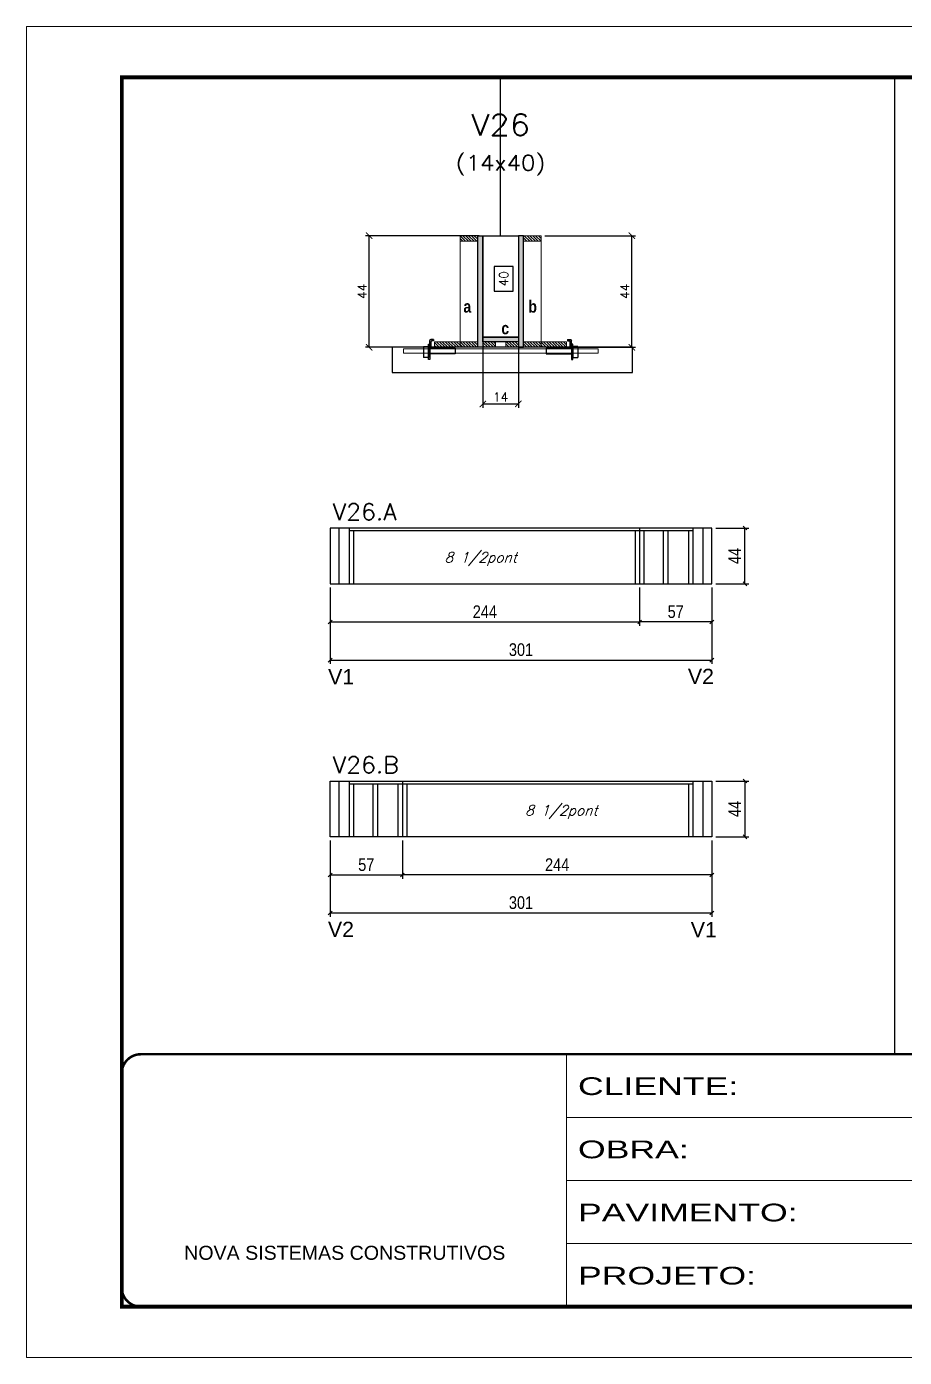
# Model space of a CAD drawing. Extents: x 137137 to 143418, y 10464 to 34486.
# Drawn here: x 141906 to 142598, y 29990 to 31040 of the extents above; entities that cross this region are included whole.
import ezdxf
from ezdxf.enums import TextEntityAlignment as Align

# ---------------------------------------------------------------- set-up
doc = ezdxf.new("R2010")
doc.units = 0
for name, pattern in [('CONTINUO', [0]), ('DASHED', [0.75, 0.5, -0.25]), ('HIDDEN', [0.375, 0.25, -0.125])]:
    doc.linetypes.add(name, pattern=pattern)
for name, color, linetype in [('5', 5, 'Continuous'), ('barrote', 251, 'Continuous'), ('COTA', 241, 'Continuous'), ('Cota Seção (2x)', 4, 'Continuous'), ('detalhes', 4, 'Continuous'), ('Painéis', 200, 'Continuous'), ('presilha', 1, 'Continuous'), ('SARR_2.2x7', 40, 'Continuous'), ('SARR_3.5x7', 81, 'Continuous'), ('texto', 7, 'Continuous'), ('Texto de Titulo', 7, 'Continuous'), ('Texto Qtd Sarr', 242, 'Continuous')]:
    doc.layers.add(name, color=color, linetype=linetype)
for name, color, linetype, lineweight in [('CONCRETO', 251, 'Continuous', 25), ('Folhas', 255, 'Continuous', 9), ('Hachura', 251, 'Continuous', 9), ('Madeira', 126, 'Continuous', 18), ('SARRAFO DE PRESSAO', 251, 'DASHED', 9), ('SCO-___-LAJ', 2, 'Continuous', 0), ('Texto Seção', 7, 'Continuous', 15)]:
    doc.layers.add(name, color=color, linetype=linetype, lineweight=lineweight)
doc.styles.add('ARIAL', font='arial.ttf')
doc.styles.add('COTA TECNICA', font='techl___.ttf', dxfattribs={"height": 10})
doc.styles.add('REGUA-120', font='ROMANS.shx', dxfattribs={"height": 15})
doc.styles.add('Romans', font='romans.shx')
doc.styles.get("Standard").update_dxf_attribs({"font": 'arial.ttf'})
doc.styles.add('TECNICA', font='techb___.ttf', dxfattribs={"height": 10})
doc.styles.add('Tecnologia', font='')
doc.styles.get('Tecnologia').set_extended_font_data('Forgotten Futurist')
doc.dimstyles.new('Cota Seção (2x)', dxfattribs={"dimtxt": 7, "dimasz": 5, "dimexe": 3, "dimexo": 3, "dimgap": 2, "dimtad": 3, "dimdec": 1, "dimlfac": 0.5, "dimzin": 12, "dimdsep": 46, "dimtxsty": 'Romans', "dimblk": 'ARCHTICK', "dimcen": 0, "dimclrd": 4, "dimclre": 4, "dimclrt": 1, "dimadec": 1, "dimazin": 3, "dimtfac": 1, "dimtdec": 1, "dimtmove": 0, "dimatfit": 3, "dimldrblk": 'OBLIQUE', "dimfxl": 1, "dimtolj": 1, "dimtzin": 12, "dimarcsym": 0})
doc.dimstyles.new('Cota Seção interna', dxfattribs={"dimtxt": 7, "dimasz": 6, "dimexe": 0.18, "dimexo": 2, "dimgap": -4, "dimtad": 3, "dimdec": 1, "dimlfac": 0.5, "dimzin": 12, "dimdsep": 46, "dimtxsty": 'Romans', "dimblk": 'ARCHTICK', "dimcen": 0.09, "dimse1": 1, "dimse2": 1, "dimsd1": 1, "dimsd2": 1, "dimclrd": 180, "dimclre": 5, "dimclrt": 1, "dimadec": 0, "dimazin": 3, "dimtfac": 1, "dimtdec": 1, "dimtofl": 0, "dimtmove": 0, "dimatfit": 3, "dimldrblk": 'ARCHTICK', "dimfxl": 1, "dimtolj": 1, "dimtzin": 0, "dimarcsym": 0})
doc.dimstyles.new('PAINEL', dxfattribs={"dimtxt": 10, "dimasz": 3, "dimexe": 3, "dimexo": 3, "dimgap": 3, "dimtad": 1, "dimdec": 1, "dimzin": 12, "dimdsep": 46, "dimtxsty": 'COTA TECNICA', "dimblk1": 'OBLIQUE', "dimblk2": 'OBLIQUE', "dimsah": 1, "dimcen": 0.9, "dimclrd": 4, "dimclre": 4, "dimclrt": 240, "dimadec": 1, "dimazin": 3, "dimtfac": 1, "dimtdec": 1, "dimtmove": 0, "dimatfit": 3, "dimfxl": 1, "dimtolj": 1, "dimtzin": 12, "dimarcsym": 0})
pattern_1 = [(315, (165212.1297, 22557.407), (1.12253202, 1.12253202), [])]
pattern_2 = [(315, (165222.1297, 22557.407), (1.12253202, 1.12253202), [])]

# ---------------------------------------------------------------- blocks, each defined once
blk = doc.blocks.new('_Oblique')
at = {"color": 0, "linetype": 'ByBlock', "lineweight": -2}
blk.add_line((-0.5, -0.5), (0.5, 0.5), dxfattribs=at)
blk = doc.blocks.new('*D674')
at = {"layer": 'COTA', "color": 4, "linetype": 'ByBlock', "lineweight": -2, "transparency": 16777216}
for p, q in [((142145.1, 30597.4), (142145.1, 30537.2)), ((142446.1, 30597.4), (142446.1, 30537.2)), ((142145.1, 30540.2), (142446.1, 30540.2))]:
    blk.add_line(p, q, dxfattribs=at)
at = {"layer": 'Defpoints', "color": 0, "linetype": 'ByBlock', "transparency": 16777216}
for p in [(142145.1, 30600.4), (142446.1, 30600.4), (142446.1, 30540.2)]:
    blk.add_point(p, dxfattribs=at)
at = {"layer": 'COTA', "color": 4, "linetype": 'ByBlock', "lineweight": -2, "transparency": 16777216, "xscale": 3, "yscale": 3, "zscale": 3, "rotation": 180}
blk.add_blockref('_Oblique', (142145.1, 30540.2), dxfattribs=at)
at = {"layer": 'COTA', "color": 4, "linetype": 'ByBlock', "lineweight": -2, "transparency": 16777216, "xscale": 3, "yscale": 3, "zscale": 3}
blk.add_blockref('_Oblique', (142446.1, 30540.2), dxfattribs=at)
at = {"layer": 'COTA', "color": 240, "linetype": 'ByBlock', "transparency": 16777216, "insert": (142295.6, 30548.4), "char_height": 10, "attachment_point": 5, "style": 'COTA TECNICA'}
blk.add_mtext('\\A1;301', dxfattribs=at)
blk = doc.blocks.new('*D675')
at = {"layer": 'COTA', "color": 4, "linetype": 'ByBlock', "lineweight": -2, "transparency": 16777216}
for p, q in [((142145.1, 30597.4), (142145.1, 30567.3)), ((142389.1, 30597.4), (142389.1, 30567.3)), ((142145.1, 30570.3), (142389.1, 30570.3))]:
    blk.add_line(p, q, dxfattribs=at)
at = {"layer": 'Defpoints', "color": 0, "linetype": 'ByBlock', "transparency": 16777216}
for p in [(142145.1, 30600.4), (142389.1, 30600.4), (142389.1, 30570.3)]:
    blk.add_point(p, dxfattribs=at)
at = {"layer": 'COTA', "color": 4, "linetype": 'ByBlock', "lineweight": -2, "transparency": 16777216, "xscale": 3, "yscale": 3, "zscale": 3, "rotation": 180}
blk.add_blockref('_Oblique', (142145.1, 30570.3), dxfattribs=at)
at = {"layer": 'COTA', "color": 4, "linetype": 'ByBlock', "lineweight": -2, "transparency": 16777216, "xscale": 3, "yscale": 3, "zscale": 3}
blk.add_blockref('_Oblique', (142389.1, 30570.3), dxfattribs=at)
at = {"layer": 'COTA', "color": 240, "linetype": 'ByBlock', "transparency": 16777216, "insert": (142267.1, 30578.4), "char_height": 10, "attachment_point": 5, "style": 'COTA TECNICA'}
blk.add_mtext('\\A1;244', dxfattribs=at)
blk = doc.blocks.new('*D676')
at = {"layer": 'COTA', "color": 4, "linetype": 'ByBlock', "lineweight": -2, "transparency": 16777216}
for p, q in [((142389.1, 30597.4), (142389.1, 30567.3)), ((142446.1, 30597.4), (142446.1, 30567.3)), ((142446.1, 30570.3), (142389.1, 30570.3))]:
    blk.add_line(p, q, dxfattribs=at)
at = {"layer": 'Defpoints', "color": 0, "linetype": 'ByBlock', "transparency": 16777216}
for p in [(142389.1, 30600.4), (142446.1, 30600.4), (142389.1, 30570.3)]:
    blk.add_point(p, dxfattribs=at)
at = {"layer": 'COTA', "color": 4, "linetype": 'ByBlock', "lineweight": -2, "transparency": 16777216, "xscale": 3, "yscale": 3, "zscale": 3, "rotation": 180}
blk.add_blockref('_Oblique', (142389.1, 30570.3), dxfattribs=at)
at = {"layer": 'COTA', "color": 4, "linetype": 'ByBlock', "lineweight": -2, "transparency": 16777216, "xscale": 3, "yscale": 3, "zscale": 3}
blk.add_blockref('_Oblique', (142446.1, 30570.3), dxfattribs=at)
at = {"layer": 'COTA', "color": 240, "linetype": 'ByBlock', "transparency": 16777216, "insert": (142417.6, 30578.4), "char_height": 10, "attachment_point": 5, "style": 'COTA TECNICA'}
blk.add_mtext('\\A1;57', dxfattribs=at)
blk = doc.blocks.new('*D677')
at = {"layer": 'COTA', "color": 4, "linetype": 'ByBlock', "lineweight": -2, "transparency": 16777216}
for p, q in [((142449.1, 30644.4), (142475.2, 30644.4)), ((142472.2, 30600.4), (142472.2, 30644.4)), ((142449.1, 30600.4), (142475.2, 30600.4))]:
    blk.add_line(p, q, dxfattribs=at)
at = {"layer": 'Defpoints', "color": 0, "linetype": 'ByBlock', "transparency": 16777216}
for p in [(142446.1, 30644.4), (142472.2, 30644.4), (142446.1, 30600.4)]:
    blk.add_point(p, dxfattribs=at)
at = {"layer": 'COTA', "color": 4, "linetype": 'ByBlock', "lineweight": -2, "transparency": 16777216, "xscale": 3, "yscale": 3, "zscale": 3}
for p, rotation in [((142472.2, 30644.4), 90), ((142472.2, 30600.4), 270)]:
    blk.add_blockref('_Oblique', p, dxfattribs=dict(at, rotation=rotation))
at = {"layer": 'COTA', "color": 240, "linetype": 'ByBlock', "transparency": 16777216, "insert": (142464.1, 30622.4), "char_height": 10, "attachment_point": 5, "rotation": 90, "style": 'COTA TECNICA'}
blk.add_mtext('\\A1;44', dxfattribs=at)
blk = doc.blocks.new('*D678')
at = {"layer": 'COTA', "color": 4, "linetype": 'ByBlock', "lineweight": -2, "transparency": 16777216}
for p, q in [((142145.1, 30397.8), (142145.1, 30337.6)), ((142446.1, 30397.8), (142446.1, 30337.6)), ((142446.1, 30340.6), (142145.1, 30340.6))]:
    blk.add_line(p, q, dxfattribs=at)
at = {"layer": 'Defpoints', "color": 0, "linetype": 'ByBlock', "transparency": 16777216}
for p in [(142145.1, 30400.8), (142446.1, 30400.8), (142145.1, 30340.6)]:
    blk.add_point(p, dxfattribs=at)
at = {"layer": 'COTA', "color": 4, "linetype": 'ByBlock', "lineweight": -2, "transparency": 16777216, "xscale": 3, "yscale": 3, "zscale": 3, "rotation": 180}
blk.add_blockref('_Oblique', (142145.1, 30340.6), dxfattribs=at)
at = {"layer": 'COTA', "color": 4, "linetype": 'ByBlock', "lineweight": -2, "transparency": 16777216, "xscale": 3, "yscale": 3, "zscale": 3}
blk.add_blockref('_Oblique', (142446.1, 30340.6), dxfattribs=at)
at = {"layer": 'COTA', "color": 240, "linetype": 'ByBlock', "transparency": 16777216, "insert": (142295.6, 30348.8), "char_height": 10, "attachment_point": 5, "style": 'COTA TECNICA'}
blk.add_mtext('\\A1;301', dxfattribs=at)
blk = doc.blocks.new('*D679')
at = {"layer": 'COTA', "color": 4, "linetype": 'ByBlock', "lineweight": -2, "transparency": 16777216}
for p, q in [((142202.1, 30397.8), (142202.1, 30367.7)), ((142446.1, 30397.8), (142446.1, 30367.7)), ((142446.1, 30370.7), (142202.1, 30370.7))]:
    blk.add_line(p, q, dxfattribs=at)
at = {"layer": 'Defpoints', "color": 0, "linetype": 'ByBlock', "transparency": 16777216}
for p in [(142202.1, 30400.8), (142446.1, 30400.8), (142202.1, 30370.7)]:
    blk.add_point(p, dxfattribs=at)
at = {"layer": 'COTA', "color": 4, "linetype": 'ByBlock', "lineweight": -2, "transparency": 16777216, "xscale": 3, "yscale": 3, "zscale": 3, "rotation": 180}
blk.add_blockref('_Oblique', (142202.1, 30370.7), dxfattribs=at)
at = {"layer": 'COTA', "color": 4, "linetype": 'ByBlock', "lineweight": -2, "transparency": 16777216, "xscale": 3, "yscale": 3, "zscale": 3}
blk.add_blockref('_Oblique', (142446.1, 30370.7), dxfattribs=at)
at = {"layer": 'COTA', "color": 240, "linetype": 'ByBlock', "transparency": 16777216, "insert": (142324.1, 30378.8), "char_height": 10, "attachment_point": 5, "style": 'COTA TECNICA'}
blk.add_mtext('\\A1;244', dxfattribs=at)
blk = doc.blocks.new('*D680')
at = {"layer": 'COTA', "color": 4, "linetype": 'ByBlock', "lineweight": -2, "transparency": 16777216}
for p, q in [((142145.1, 30397.8), (142145.1, 30367.7)), ((142202.1, 30397.8), (142202.1, 30367.7)), ((142145.1, 30370.7), (142202.1, 30370.7))]:
    blk.add_line(p, q, dxfattribs=at)
at = {"layer": 'Defpoints', "color": 0, "linetype": 'ByBlock', "transparency": 16777216}
for p in [(142145.1, 30400.8), (142202.1, 30400.8), (142202.1, 30370.7)]:
    blk.add_point(p, dxfattribs=at)
at = {"layer": 'COTA', "color": 4, "linetype": 'ByBlock', "lineweight": -2, "transparency": 16777216, "xscale": 3, "yscale": 3, "zscale": 3, "rotation": 180}
blk.add_blockref('_Oblique', (142145.1, 30370.7), dxfattribs=at)
at = {"layer": 'COTA', "color": 4, "linetype": 'ByBlock', "lineweight": -2, "transparency": 16777216, "xscale": 3, "yscale": 3, "zscale": 3}
blk.add_blockref('_Oblique', (142202.1, 30370.7), dxfattribs=at)
at = {"layer": 'COTA', "color": 240, "linetype": 'ByBlock', "transparency": 16777216, "insert": (142173.6, 30378.8), "char_height": 10, "attachment_point": 5, "style": 'COTA TECNICA'}
blk.add_mtext('\\A1;57', dxfattribs=at)
blk = doc.blocks.new('*D681')
at = {"layer": 'COTA', "color": 4, "linetype": 'ByBlock', "lineweight": -2, "transparency": 16777216}
for p, q in [((142449.1, 30444.8), (142475.2, 30444.8)), ((142472.2, 30444.8), (142472.2, 30400.8)), ((142449.1, 30400.8), (142475.2, 30400.8))]:
    blk.add_line(p, q, dxfattribs=at)
at = {"layer": 'Defpoints', "color": 0, "linetype": 'ByBlock', "transparency": 16777216}
for p in [(142446.1, 30444.8), (142446.1, 30400.8), (142472.2, 30400.8)]:
    blk.add_point(p, dxfattribs=at)
at = {"layer": 'COTA', "color": 4, "linetype": 'ByBlock', "lineweight": -2, "transparency": 16777216, "xscale": 3, "yscale": 3, "zscale": 3}
for p, rotation in [((142472.2, 30444.8), 90), ((142472.2, 30400.8), 270)]:
    blk.add_blockref('_Oblique', p, dxfattribs=dict(at, rotation=rotation))
at = {"layer": 'COTA', "color": 240, "linetype": 'ByBlock', "transparency": 16777216, "insert": (142464.1, 30422.8), "char_height": 10, "attachment_point": 5, "rotation": 90, "style": 'COTA TECNICA'}
blk.add_mtext('\\A1;44', dxfattribs=at)
blk = doc.blocks.new('_ArchTick')
at = {"color": 0, "linetype": 'ByBlock', "const_width": 0.15}
blk.add_lwpolyline([(-0.5, -0.5), (0.5, 0.5)], dxfattribs=at)
blk = doc.blocks.new('*D171')
at = {"layer": 'COTA', "color": 4, "lineweight": -2, "transparency": 16777216}
for p, q in [((142262.5, 30875.1), (142172.9, 30875.1)), ((142175.9, 30787.1), (142175.9, 30875.1)), ((142224.5, 30787.1), (142172.9, 30787.1))]:
    blk.add_line(p, q, dxfattribs=at)
at = {"layer": 'Defpoints', "color": 0, "transparency": 16777216}
for p in [(142175.9, 30875.1), (142265.5, 30875.1), (142227.5, 30787.1)]:
    blk.add_point(p, dxfattribs=at)
at = {"layer": 'COTA', "color": 4, "lineweight": -2, "transparency": 16777216, "xscale": 5, "yscale": 5, "zscale": 5}
for p, rotation in [((142175.9, 30875.1), 90), ((142175.9, 30787.1), 270)]:
    blk.add_blockref('_ArchTick', p, dxfattribs=dict(at, rotation=rotation))
at = {"layer": 'COTA', "color": 1, "transparency": 16777216, "insert": (142170.4, 30831.1), "char_height": 7, "attachment_point": 5, "rotation": 90, "style": 'Romans'}
blk.add_mtext('\\A1;44', dxfattribs=at)
blk = doc.blocks.new('*D172')
at = {"layer": 'COTA', "color": 4, "lineweight": -2, "transparency": 16777216}
for p, q in [((142314.5, 30875.1), (142386, 30875.1)), ((142383, 30787.1), (142383, 30875.1)), ((142334.5, 30787.1), (142386, 30787.1))]:
    blk.add_line(p, q, dxfattribs=at)
at = {"layer": 'Defpoints', "color": 0, "transparency": 16777216}
for p in [(142311.5, 30875.1), (142383, 30875.1), (142331.5, 30787.1)]:
    blk.add_point(p, dxfattribs=at)
at = {"layer": 'COTA', "color": 4, "lineweight": -2, "transparency": 16777216, "xscale": 5, "yscale": 5, "zscale": 5}
for p, rotation in [((142383, 30875.1), 90), ((142383, 30787.1), 270)]:
    blk.add_blockref('_ArchTick', p, dxfattribs=dict(at, rotation=rotation))
at = {"layer": 'COTA', "color": 1, "transparency": 16777216, "insert": (142377.5, 30831.1), "char_height": 7, "attachment_point": 5, "rotation": 90, "style": 'Romans'}
blk.add_mtext('\\A1;44', dxfattribs=at)
blk = doc.blocks.new('*D173')
at = {"layer": 'Cota Seção (2x)', "color": 180, "lineweight": -2, "transparency": 16777216}
for p, q in [((142289.5, 30850.7), (142274.5, 30850.7)), ((142274.5, 30850.7), (142274.5, 30831.4)), ((142289.5, 30831.4), (142289.5, 30850.7)), ((142274.5, 30831.4), (142289.5, 30831.4))]:
    blk.add_line(p, q, dxfattribs=at)
at = {"layer": 'Defpoints', "color": 0, "transparency": 16777216}
for p in [(142293.5, 30875.1), (142293.5, 30875.1), (142293.5, 30795.1)]:
    blk.add_point(p, dxfattribs=at)
at = {"layer": 'Cota Seção (2x)', "color": 1, "transparency": 16777216, "insert": (142282, 30841.1), "char_height": 7, "attachment_point": 5, "rotation": 90, "style": 'Romans'}
blk.add_mtext('\\A1;40', dxfattribs=at)
blk = doc.blocks.new('titulo1')
at = {"layer": 'Defpoints', "color": 252, "linetype": 'HIDDEN', "ltscale": 2}
blk.add_line((0, 0), (0, 125), dxfattribs=at)
at = {"layer": 'Defpoints', "style": 'Romans', "oblique": 15}
blk.add_attdef('FOLHA', text='', height=10, dxfattribs=at).set_placement((0, 15.6), align=Align.MIDDLE_CENTER)
at = {"layer": 'Texto Qtd Sarr', "color": 3, "style": 'Romans', "oblique": 15}
for tag, height, p in [('TITULO', 17, (0, 71.4)), ('SEÇÃO', 12, (0, 41.5))]:
    blk.add_attdef(tag, text='', height=height, dxfattribs=at).set_placement(p, align=Align.MIDDLE_CENTER)
blk = doc.blocks.new('PRESILHA METÁLICA 1')
at = {"layer": 'presilha'}
for p, q in [((7.5, 10.6), (7.5, 19.9)), ((12, 21), (8.6, 21)), ((9, 11.6), (9, 18.9)), ((12, 19.5), (9.6, 19.5)), ((12, 21), (12, 19.5)), ((0, 13), (6, 13)), ((0, 13), (0, 0)), ((6, 0), (0, 0)), ((6, 15.5), (7.5, 15.5)), ((6, -2.5), (6, 15.5)), ((6, 13), (6, 0)), ((7.5, 15.5), (7.5, -2.5)), ((37.5, 4.1), (7.5, 4.1)), ((37.5, 11), (9.6, 11)), ((37.5, 11), (37.5, 4.1)), ((7.5, -2.5), (6, -2.5))]:
    blk.add_line(p, q, dxfattribs=at)
for centre, radius, start, end in [((8.6, 19.9), 1.14, 90, 180), ((9.6, 18.9), 0.57, 90, 180), ((9.6, 11.6), 0.57, 180, 270)]:
    blk.add_arc(centre, radius, start, end, dxfattribs=at)
blk = doc.blocks.new('*D174')
at = {"layer": 'COTA', "color": 4, "lineweight": -2, "transparency": 16777216}
for p, q in [((142265.5, 30788.5), (142265.5, 30739.3)), ((142293.5, 30788.5), (142293.5, 30739.3)), ((142265.5, 30742.3), (142293.5, 30742.3))]:
    blk.add_line(p, q, dxfattribs=at)
at = {"layer": 'Defpoints', "color": 0, "transparency": 16777216}
for p in [(142265.5, 30791.5), (142293.5, 30791.5), (142293.5, 30742.3)]:
    blk.add_point(p, dxfattribs=at)
at = {"layer": 'COTA', "color": 4, "lineweight": -2, "transparency": 16777216, "xscale": 5, "yscale": 5, "zscale": 5, "rotation": 180}
blk.add_blockref('_ArchTick', (142265.5, 30742.3), dxfattribs=at)
at = {"layer": 'COTA', "color": 4, "lineweight": -2, "transparency": 16777216, "xscale": 5, "yscale": 5, "zscale": 5}
blk.add_blockref('_ArchTick', (142293.5, 30742.3), dxfattribs=at)
at = {"layer": 'COTA', "color": 1, "transparency": 16777216, "insert": (142279.5, 30747.8), "char_height": 7, "attachment_point": 5, "style": 'Romans'}
blk.add_mtext('\\A1;14', dxfattribs=at)
blk = doc.blocks.new('9999999999')
at = {"color": 30, "linetype": 'CONTINUO'}
for p, q in [((98564.6, 34230.2), (98564.6, 34429.4)), ((98564.6, 34379.6), (99584, 34379.6)), ((98564.6, 34329.8), (99488, 34329.8)), ((98564.6, 34280), (99488, 34280))]:
    blk.add_line(p, q, dxfattribs=at)
at = {"color": 30, "linetype": 'CONTINUO', "const_width": 2}
blk.add_lwpolyline([(99584, 34230.2), (99584, 34414.4, 0.414214), (99569, 34429.4), (98229, 34429.4, 0.414214), (98214, 34414.4), (98214, 34245.2, 0.414214), (98229, 34230.2), (99584, 34230.2)], format="xyb", dxfattribs=at)
at = {"layer": 'Folhas'}
blk.add_lwpolyline([(98139, 34190.2), (99624, 34190.2), (99624, 35240.2), (98139, 35240.2)], close=True, dxfattribs=at)
at = {"layer": 'Folhas', "color": 30, "const_width": 3}
blk.add_lwpolyline([(98214, 34230.2), (99584, 34230.2), (99584, 35200.2), (98214, 35200.2)], close=True, dxfattribs=at)
at = {"color": 7, "linetype": 'Continuous', "ltscale": 5, "style": 'ARIAL'}
blk.add_text('NOVA SISTEMAS CONSTRUTIVOS', height=11.059, dxfattribs=at).set_placement((98263.2, 34267.2))
at = {"layer": 'Folhas', "color": 7, "style": 'Tecnologia', "width": 1.5}
for s, p in [('CLIENTE:', (98573.7, 34397.2)), ('OBRA:', (98573.7, 34347.3)), ('PAVIMENTO:', (98573.7, 34297.5)), ('PROJETO:', (98573.7, 34247.7))]:
    blk.add_text(s, height=14, dxfattribs=at).set_placement(p)

msp = doc.modelspace()

# ---------------------------------------------------------------- hatches: boundary and pattern name
at = {"layer": 'Hachura'}
h = msp.add_hatch(dxfattribs=at)
h.set_pattern_fill('ANSI31', color=256, scale=0.5, angle=270, style=0)
h.set_pattern_definition([(315, (165222.1297, 22567.407), (1.12253202, 1.12253202), [])])
h.paths.add_polyline_path([(142261.51, 30870.65), (142261.51, 30875.05), (142247.51, 30875.05), (142247.51, 30870.65)])
h = msp.add_hatch(color=256, dxfattribs=at)
h.dxf.hatch_style = 1
h.paths.add_polyline_path([(142261.51, 30875.05), (142265.51, 30875.05), (142265.51, 30787.05), (142261.51, 30787.05)])
h = msp.add_hatch(color=256, dxfattribs=at)
h.dxf.hatch_style = 1
h.paths.add_polyline_path([(142297.5, 30875.05), (142293.5, 30875.05), (142293.51, 30787.05), (142297.51, 30787.05)])
h = msp.add_hatch(dxfattribs=at)
h.set_pattern_fill('ANSI31', color=256, scale=0.5, angle=270, style=0)
h.set_pattern_definition([(315, (165212.1394, 22567.407), (1.12253202, 1.12253202), [])])
h.paths.add_polyline_path([(142297.5, 30870.65), (142297.5, 30875.05), (142311.5, 30875.05), (142311.5, 30870.65)])
h = msp.add_hatch(dxfattribs=at)
h.set_pattern_fill('ANSI31', color=256, scale=0.5, angle=270, style=0)
h.set_pattern_definition(pattern_2)
h.paths.add_polyline_path([(142227.51, 30787.05), (142227.51, 30791.45), (142247.51, 30791.45), (142247.51, 30787.05)])
h = msp.add_hatch(dxfattribs=at)
h.set_pattern_fill('ANSI31', color=256, scale=0.5, angle=270, style=0)
h.set_pattern_definition([(315, (165222.1297, 22483.807), (1.12253202, 1.12253202), [])])
h.paths.add_polyline_path([(142261.51, 30787.05), (142261.51, 30791.45), (142247.51, 30791.45), (142247.51, 30787.05)])
h = msp.add_hatch(color=256, dxfattribs=at)
h.dxf.hatch_style = 1
h.paths.add_polyline_path([(142265.51, 30791.45), (142265.51, 30795.05), (142293.51, 30795.05), (142293.51, 30791.45)])
h = msp.add_hatch(dxfattribs=at)
h.set_pattern_fill('ANSI31', color=256, scale=0.5, angle=270, style=0)
h.set_pattern_definition(pattern_2)
h.paths.add_polyline_path([(142265.51, 30787.05), (142265.51, 30791.45), (142275.51, 30791.45), (142275.51, 30787.05)])
h = msp.add_hatch(dxfattribs=at)
h.set_pattern_fill('ANSI31', color=256, scale=0.5, angle=270, style=0)
h.set_pattern_definition(pattern_1)
h.paths.add_polyline_path([(142293.51, 30787.05), (142293.51, 30791.45), (142283.51, 30791.45), (142283.51, 30787.05)])
h = msp.add_hatch(dxfattribs=at)
h.set_pattern_fill('ANSI31', color=256, scale=0.5, angle=270, style=0)
h.set_pattern_definition([(315, (165212.1297, 22483.807), (1.12253202, 1.12253202), [])])
h.paths.add_polyline_path([(142297.51, 30787.05), (142297.51, 30791.45), (142311.51, 30791.45), (142311.51, 30787.05)])
h = msp.add_hatch(dxfattribs=at)
h.set_pattern_fill('ANSI31', color=256, scale=0.5, angle=270, style=0)
h.set_pattern_definition(pattern_1)
h.paths.add_polyline_path([(142331.51, 30787.05), (142331.51, 30791.45), (142311.51, 30791.45), (142311.51, 30787.05)])

# ---------------------------------------------------------------- linework, layer by layer
at = {"layer": 'barrote'}
msp.add_lwpolyline([(142194.05, 30767.05), (142383.64, 30767.05), (142383.64, 30787.05), (142194.05, 30787.05)], close=True, dxfattribs=at)
at = {"layer": 'CONCRETO'}
msp.add_lwpolyline([(142265.51, 30875.05), (142265.51, 30875.05), (142265.51, 30875.05), (142265.51, 30875.05), (142293.51, 30875.05), (142293.51, 30875.05), (142293.51, 30875.05), (142293.51, 30795.05), (142265.51, 30795.05), (142265.51, 30875.05)], close=True, dxfattribs=at)
at = {"layer": 'COTA', "linetype": 'ByBlock'}
msp.add_line((142590.18, 31000.05), (142590.18, 30229.29), dxfattribs=at)
at = {"layer": 'Madeira'}
for points in [[(142261.51, 30870.65), (142261.51, 30875.05), (142247.51, 30875.05), (142247.51, 30870.65)], [(142261.51, 30875.05), (142247.51, 30875.05), (142247.51, 30787.05), (142261.51, 30787.05)], [(142297.5, 30870.65), (142297.5, 30875.05), (142311.5, 30875.05), (142311.5, 30870.65)], [(142297.5, 30875.05), (142311.5, 30875.05), (142311.51, 30787.05), (142297.51, 30787.05)], [(142227.51, 30787.05), (142227.51, 30791.45), (142247.51, 30791.45), (142247.51, 30787.05)], [(142261.51, 30787.05), (142261.51, 30791.45), (142247.51, 30791.45), (142247.51, 30787.05)], [(142265.51, 30787.05), (142265.51, 30791.45), (142275.51, 30791.45), (142275.51, 30787.05)], [(142293.51, 30787.05), (142293.51, 30791.45), (142283.51, 30791.45), (142283.51, 30787.05)], [(142297.51, 30787.05), (142297.51, 30791.45), (142311.51, 30791.45), (142311.51, 30787.05)], [(142331.51, 30787.05), (142331.51, 30791.45), (142311.51, 30791.45), (142311.51, 30787.05)]]:
    msp.add_lwpolyline(points, close=True, dxfattribs=at)
at = {"layer": 'Painéis', "linetype": 'ByBlock'}
for p, q in [((142145.07, 30644.35), (142145.07, 30600.35)), ((142446.07, 30644.35), (142145.07, 30644.35)), ((142389.07, 30644.35), (142389.07, 30600.35)), ((142446.07, 30600.35), (142446.07, 30644.35)), ((142145.07, 30600.35), (142446.07, 30600.35)), ((142145.07, 30400.76), (142145.07, 30444.76)), ((142145.07, 30444.76), (142446.07, 30444.76)), ((142202.07, 30444.76), (142202.07, 30400.76)), ((142446.07, 30444.76), (142446.07, 30400.76)), ((142446.07, 30400.76), (142145.07, 30400.76))]:
    msp.add_line(p, q, dxfattribs=at)
at = {"layer": 'Painéis'}
for points in [[(142261.51, 30875.05), (142265.51, 30875.05), (142265.51, 30787.05), (142261.51, 30787.05)], [(142297.5, 30875.05), (142293.5, 30875.05), (142293.51, 30787.05), (142297.51, 30787.05)], [(142265.51, 30791.45), (142265.51, 30795.05), (142293.51, 30795.05), (142293.51, 30791.45)]]:
    msp.add_lwpolyline(points, close=True, dxfattribs=at)
at = {"layer": 'SARR_2.2x7', "linetype": 'Continuous'}
for p, q in [((142152.07, 30644.35), (142152.07, 30600.35)), ((142389.07, 30642.15), (142160.07, 30642.15)), ((142431.07, 30642.15), (142389.07, 30642.15)), ((142439.07, 30644.35), (142439.07, 30600.35)), ((142152.07, 30444.76), (142152.07, 30400.76)), ((142160.07, 30442.56), (142202.07, 30442.56)), ((142202.07, 30442.56), (142431.07, 30442.56)), ((142439.07, 30444.76), (142439.07, 30400.76))]:
    msp.add_line(p, q, dxfattribs=at)
at = {"layer": 'SARR_3.5x7'}
for p, q in [((142160.07, 30644.35), (142160.07, 30600.35)), ((142163.57, 30642.15), (142163.57, 30600.35)), ((142385.57, 30642.15), (142385.57, 30600.35)), ((142392.57, 30642.15), (142392.57, 30600.35)), ((142407.82, 30642.15), (142407.82, 30600.35)), ((142411.32, 30642.15), (142411.32, 30600.35)), ((142427.57, 30642.15), (142427.57, 30600.35)), ((142431.07, 30644.35), (142431.07, 30600.35)), ((142160.07, 30444.76), (142160.07, 30400.76)), ((142163.57, 30442.56), (142163.57, 30400.76)), ((142178.82, 30442.56), (142178.82, 30400.76)), ((142182.32, 30442.56), (142182.32, 30400.76)), ((142198.57, 30442.56), (142198.57, 30400.76)), ((142205.57, 30442.56), (142205.57, 30400.76)), ((142427.57, 30442.56), (142427.57, 30400.76)), ((142431.07, 30444.76), (142431.07, 30400.76))]:
    msp.add_line(p, q, dxfattribs=at)
at = {"layer": 'SCO-___-LAJ', "color": 1}
msp.add_lwpolyline([(142203.06, 30785.72), (142356.32, 30785.72), (142356.32, 30782.52), (142203.06, 30782.52)], close=True, dxfattribs=at)

# ---------------------------------------------------------------- block references
at = {"layer": 'presilha', "yscale": 0.6666666666666666, "zscale": 0.6666666666666666}
for p, xscale in [((142218.64, 30779.08), 0.6666666666666666), ((142340.38, 30779.08), -0.6666666666666666)]:
    msp.add_blockref('PRESILHA METÁLICA 1', p, dxfattribs=dict(at, xscale=xscale))
at = {"layer": 'SARRAFO DE PRESSAO', "color": 6, "linetype": 'ByBlock'}
msp.add_blockref('9999999999', (43766.81, -4200.15), dxfattribs=at)
at = {"layer": 'Texto Seção'}
ref = msp.add_blockref('titulo1', (142279.51, 30875.05), dxfattribs=at)
ref.add_attrib('TITULO', 'V26', dxfattribs={"layer": 'Texto de Titulo', "color": 7, "height": 17, "style": 'Romans', "width": 1.1}).set_placement((142279.51, 30962.55), align=Align.MIDDLE_CENTER)
ref.add_attrib('SEÇÃO', '(14x40)', dxfattribs={"layer": 'Texto de Titulo', "color": 7, "height": 12, "style": 'Romans', "width": 1.1}).set_placement((142279.51, 30932.55), align=Align.MIDDLE_CENTER)

# ---------------------------------------------------------------- texts
at = {"layer": '5', "linetype": 'Continuous'}
for s, rotation, p in [('V1', 0.00004, (142143.52, 30521.07)), ('V2', 0.00004, (142427.2, 30521.36)), ('V2', 359.99996, (142143.37, 30321.77)), ('V1', 359.99996, (142429.48, 30321.47))]:
    msp.add_text(s, height=12, rotation=rotation, dxfattribs=at).set_placement(p)
at = {"layer": 'detalhes', "style": 'TECNICA'}
for s, p in [('a', (142250.2, 30814.39)), ('b', (142301.44, 30814.38)), ('c', (142280.11, 30797.29))]:
    msp.add_text(s, height=9.6, dxfattribs=at).set_placement(p)
at = {"layer": 'texto', "color": 2, "char_height": 8, "attachment_point": 5, "style": 'Romans'}
for insert in [(142263.78, 30619.99), (142327.36, 30420.39)]:
    msp.add_mtext('{\\Q19;\\C256;8 1/2pont}', dxfattribs=dict(at, insert=insert))
at = {"layer": 'Texto Seção', "style": 'REGUA-120', "width": 1.05}
for s, p in [('V26.A', (142147.28, 30650.72)), ('V26.B', (142147.28, 30451.12))]:
    msp.add_text(s, height=13, dxfattribs=at).set_placement(p)

# ---------------------------------------------------------------- dimensions: what is measured, and where the dimension line sits
at = {"layer": 'COTA'}
for base, p1, p2, picture, middle in [((142175.86, 30875.05), (142227.51, 30787.05), (142265.51, 30875.05), '*D171', (142170.36, 30831.05)), ((142382.99, 30875.05), (142331.51, 30787.05), (142311.5, 30875.05), '*D172', (142377.49, 30831.05))]:
    dim = msp.add_linear_dim(base=base, p1=p1, p2=p2, angle=90, dimstyle='Cota Seção (2x)', dxfattribs=at)
    dim.commit()
    dim.dimension.update_dxf_attribs({"geometry": picture, "text_midpoint": middle})
dim = msp.add_linear_dim(base=(142293.51, 30742.32), p1=(142265.51, 30791.45), p2=(142293.51, 30791.45), dimstyle='Cota Seção (2x)', dxfattribs=at)
dim.commit()
dim.dimension.update_dxf_attribs({"geometry": '*D174', "text_midpoint": (142279.51, 30747.82)})
at = {"layer": 'COTA', "linetype": 'ByBlock'}
for p1, p2, distance, picture, middle in [((142446.07, 30600.35), (142446.07, 30644.35), -26.15, '*D677', (142464.15, 30622.35)), ((142145.07, 30600.35), (142446.07, 30600.35), -60.19, '*D674', (142295.57, 30548.38)), ((142145.07, 30600.35), (142389.07, 30600.35), -30.07, '*D675', (142267.07, 30578.36)), ((142446.07, 30600.35), (142389.07, 30600.35), 30.07, '*D676', (142417.57, 30578.39)), ((142446.07, 30444.76), (142446.07, 30400.76), 26.15, '*D681', (142464.15, 30422.76)), ((142446.07, 30400.76), (142145.07, 30400.76), 60.19, '*D678', (142295.57, 30348.78)), ((142145.07, 30400.76), (142202.07, 30400.76), -30.07, '*D680', (142173.57, 30378.8)), ((142446.07, 30400.76), (142202.07, 30400.76), 30.07, '*D679', (142324.07, 30378.76))]:
    dim = msp.add_aligned_dim(p1=p1, p2=p2, distance=distance, dimstyle='PAINEL', dxfattribs=at)
    dim.commit()
    dim.dimension.update_dxf_attribs({"geometry": picture, "text_midpoint": middle})
at = {"layer": 'Cota Seção (2x)'}
dim = msp.add_linear_dim(base=(142293.5, 30875.05), p1=(142293.51, 30795.05), p2=(142293.5, 30875.05), angle=90, dimstyle='Cota Seção interna', dxfattribs=at)
dim.commit()
dim.dimension.update_dxf_attribs({"geometry": '*D173', "text_midpoint": (142293.5, 30841.05), "dimtype": 160})

doc.saveas('drawing.dxf')
